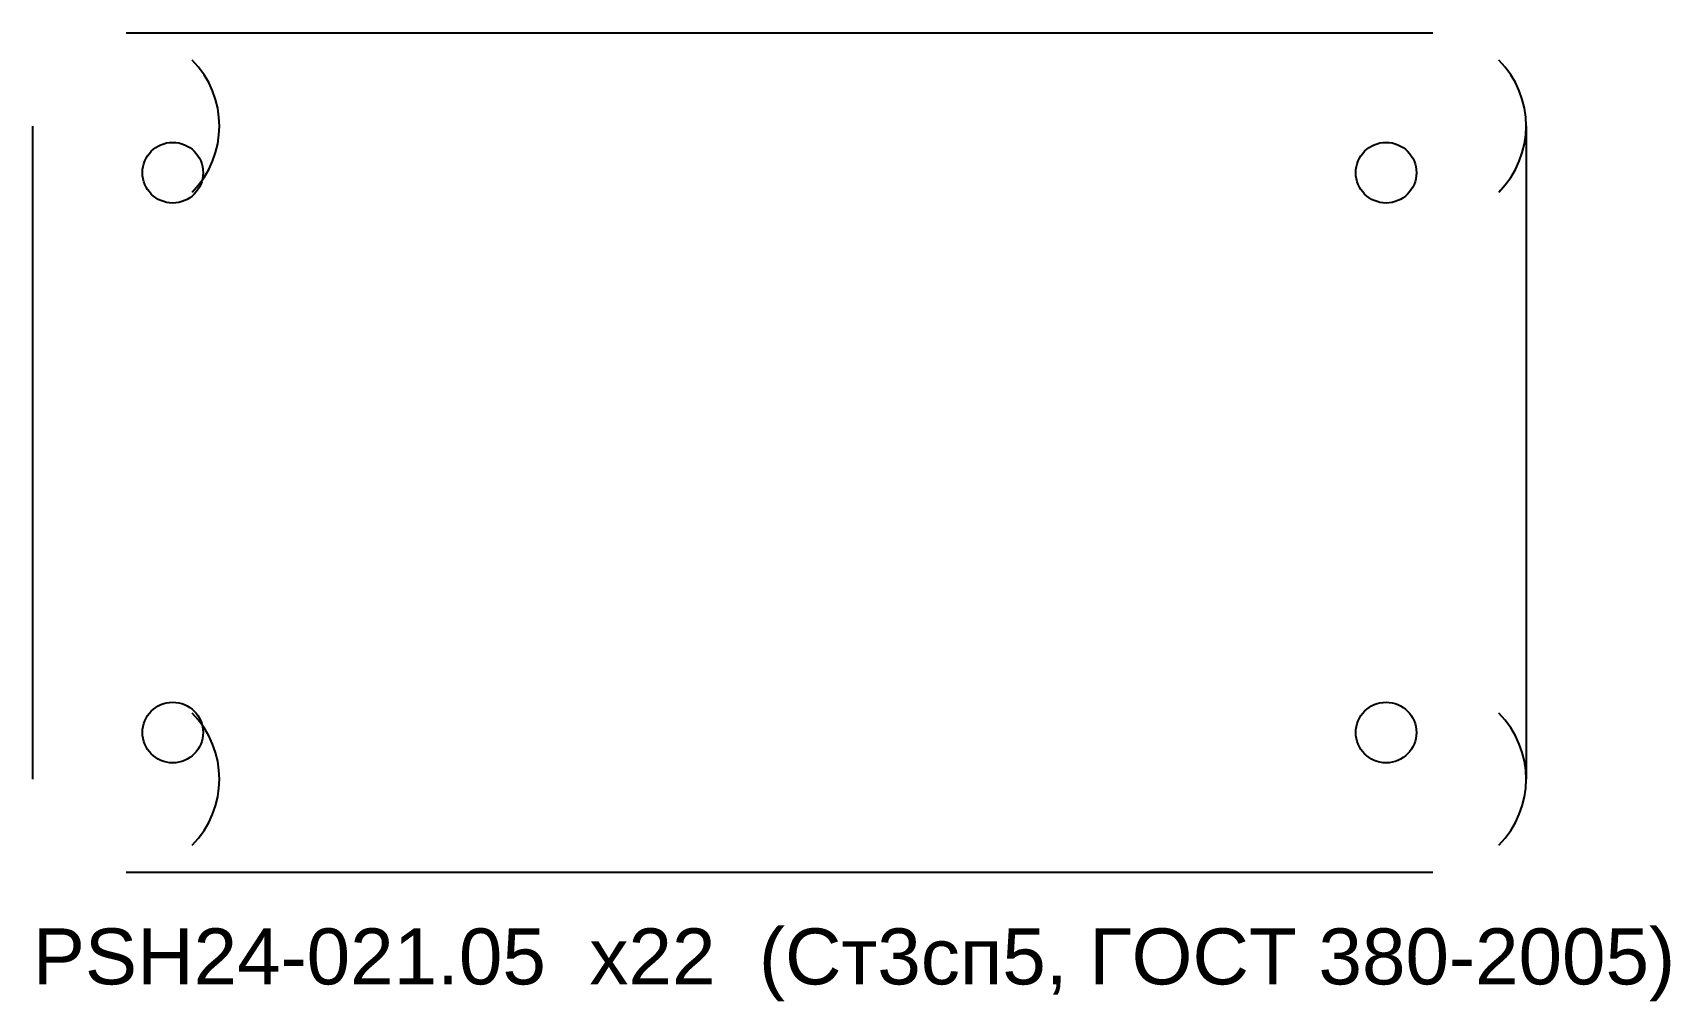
# Model space of a CAD drawing. Header units: millimetres. Extents: x -80 to 95, y -59 to 45.
import ezdxf

# ---------------------------------------------------------------- set-up
doc = ezdxf.new("R2010")
doc.units = ezdxf.units.MM
for name, color, linetype in [('CUT', 1, 'Continuous'), ('CUT_INNER', 3, 'Continuous'), ('MARK', 5, 'Continuous')]:
    doc.layers.add(name, color=color, linetype=linetype)
doc.styles.add('GOST', font='Arial')

msp = doc.modelspace()

# ---------------------------------------------------------------- linework, layer by layer
at = {"layer": 'CUT'}
for p, q in [((-70, 45), (70, 45)), ((-80, -35), (-80, 35)), ((80, 35), (80, -35)), ((70, -45), (-70, -45))]:
    msp.add_line(p, q, dxfattribs=at)
for centre in [(-70, 35), (70, 35), (-70, -35), (70, -35)]:
    msp.add_arc(centre, 10, 315, 405, dxfattribs=at)
at = {"layer": 'CUT_INNER'}
for centre in [(-65, 30), (65, 30), (-65, -30), (65, -30)]:
    msp.add_circle(centre, 3.25, dxfattribs=at)

# ---------------------------------------------------------------- texts
at = {"layer": 'MARK', "style": 'GOST'}
msp.add_text('PSH24-021.05  x22  (Ст3сп5, ГОСТ 380-2005)', height=6, dxfattribs=at).set_placement((-80, -57))

doc.saveas('drawing.dxf')
